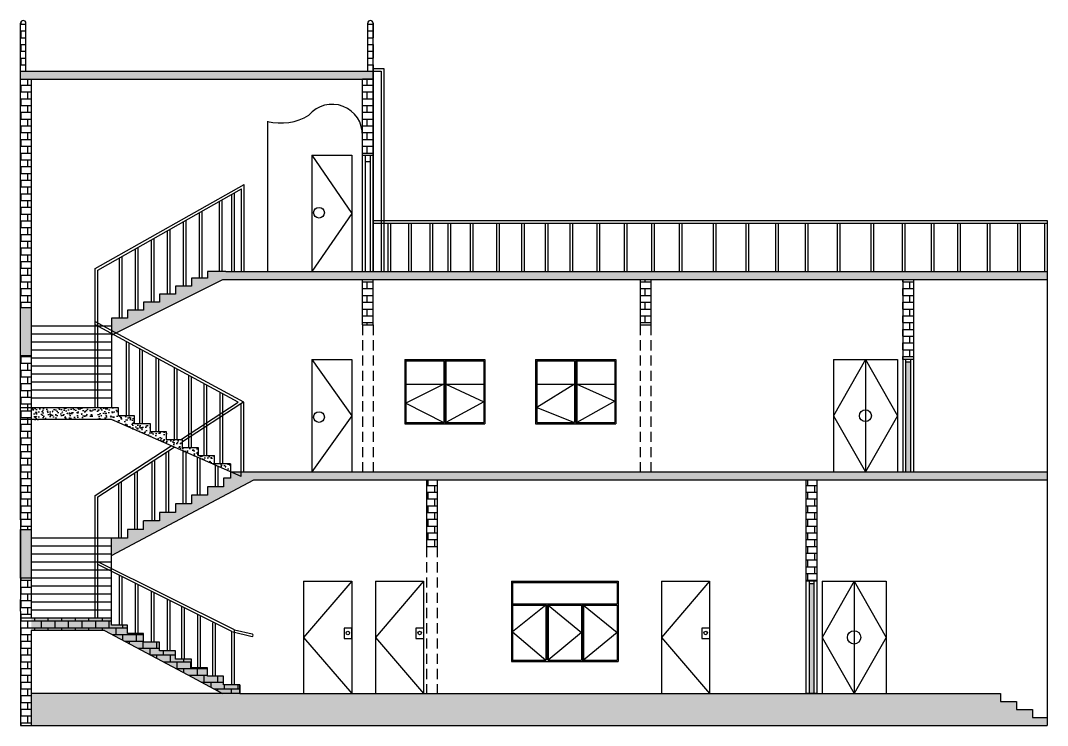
# Model space of a CAD drawing. Header units: millimetres. Extents: x -938220 to 926261, y -44187 to 232552.
# Drawn here: x -684086 to -664858, y 18618 to 31818 of the extents above; entities that cross this region are included whole.
import ezdxf

# ---------------------------------------------------------------- set-up
doc = ezdxf.new("R2010")
doc.units = ezdxf.units.MM
doc.linetypes.add('HIDDEN', pattern=[9.525, 6.35, -3.175])
for name, color, linetype in [('ARCH', 235, 'Continuous'), ('DOORS', 30, 'Continuous'), ('R1', 220, 'Continuous'), ('STEPS', 11, 'Continuous')]:
    doc.layers.add(name, color=color, linetype=linetype)
doc.layers.add('walls', color=7, linetype='Continuous', true_color=0xf8ce8b)
doc.layers.add('WINDOWS', color=7, linetype='Continuous', true_color=0xd4e480)
pattern_1 = [(50, (-90096.22, 39497.56), (182.18467, -15.939086), [19.05, -209.55]), (355, (-90096.22, 39497.56), (-35.24342, 191.056845), [15.24, -167.640584]), (100.451445, (-90081.04, 39496.23), (146.941247, 175.11775), [16.19001, -178.090245]), (46.1842, (-90096.22, 39548.36), (271.07904, -42.04233), [28.575, -314.325]), (96.63556, (-90073.63, 39544.85), (237.40413, 247.42612), [24.28502, -267.13561]), (351.18415, (-90096.22, 39548.36), (237.40413, 247.42612), [22.85997, -251.45973]), (21, (-90070.82, 39535.66), (151.61439, -102.2652), [19.05, -209.55]), (326, (-90070.82, 39535.66), (61.80203, 184.187966), [15.24, -167.64]), (71.451445, (-90058.19, 39527.13), (213.41642, 81.92277), [16.19001, -178.08994]), (37.5, (-90096.22, 39497.556), (3.088603, 84.555039), [0, -165.608, 0, -170.18, 0, -168.275]), (7.5, (-90096.22, 39497.56), (66.819663, 100.180575), [0, -97.028, 0, -161.798, 0, -64.135]), (327.5, (-90152.86, 39497.556), (135.590595, -5.728744), [0, -63.5, 0, -198.12, 0, -262.89]), (317.5, (-90178.26, 39497.56), (148.129181, 25.42649), [0, -82.55, 0, -131.572, 0, -186.69])]
pattern_2 = [(0, (-90096.22, 39497.56), (0, 127), []), (90, (-90096.22, 39497.56), (-254, 2e-14), [127, -127]), (90, (-89969.22, 39497.56), (-254, 2e-14), [-127, 127])]
pattern_3 = [(50, (-90096.22, 39497.556), (36.4369338, -3.1878171), [3.81, -41.91]), (355, (-90096.22, 39497.556), (-7.0486843, 38.211369), [3.048, -33.5281168]), (100.451445, (-90093.184, 39497.29), (29.3882494, 35.0235504), [3.2380018, -35.618049]), (46.1842, (-90096.22, 39507.716), (54.2158082, -8.4084656), [5.715, -62.865]), (96.635558, (-90091.7, 39507.015), (47.480827, 49.485225), [4.8570046, -53.4271216]), (351.184151, (-90096.22, 39507.716), (47.480827, 49.485225), [4.5719934, -50.2919464]), (21, (-90091.14, 39505.176), (30.3228783, -20.4530396), [3.81, -41.91]), (326, (-90091.14, 39505.176), (12.3604057, 36.8375932), [3.048, -33.528]), (71.451445, (-90088.613, 39503.47), (42.6832839, 16.3845538), [3.2380018, -35.6179875]), (37.5, (-90096.22, 39497.556), (0.61772065, 16.91100777), [0, -33.1216, 0, -34.036, 0, -33.655]), (7.5, (-90096.22, 39497.556), (13.3639325, 20.03611496), [0, -19.4056, 0, -32.3596, 0, -12.827]), (327.5, (-90107.548, 39497.556), (27.11811903, -1.1457488), [0, -12.7, 0, -39.624, 0, -52.578]), (317.5, (-90112.628, 39497.556), (29.6258363, 5.0852982), [0, -16.51, 0, -26.3144, 0, -37.338])]

msp = doc.modelspace()

# ---------------------------------------------------------------- hatches: boundary and pattern name
at = {"ltscale": 5, "true_color": 0x4554a5}
h = msp.add_hatch(dxfattribs=at)
h.set_pattern_fill('AR-CONC', color=175)
h.set_pattern_definition(pattern_1)
h.paths.add_polyline_path([(-664866.6, 23368.3), (-680152.9, 23368.3), (-680152.9, 23248.3), (-680283, 23248.3), (-680283, 23088.3), (-680583, 23088.3), (-680583, 22928.3), (-680883, 22928.3), (-680883, 22768.3), (-681183, 22768.3), (-681183, 22608.3), (-681483, 22608.3), (-681483, 22448.3), (-681783, 22448.3), (-681783, 22288.3), (-682083, 22288.3), (-682083, 22128.3), (-682383, 22128.3), (-682383, 21798.3), (-679720.5, 23218.3), (-664866.6, 23218.3)])
h.paths.add_polyline_path([(-664866.6, 27118.3), (-679946.2, 27118.3), (-680244.3, 27118.3), (-680283, 27118.3), (-680583, 27118.3), (-680583, 26994.2), (-680883, 26994.2), (-680883, 26844.2), (-681183, 26844.2), (-681183, 26694.2), (-681483, 26694.2), (-681483, 26544.2), (-681783, 26544.2), (-681783, 26394.2), (-682083, 26394.2), (-682083, 26244.2), (-682383, 26244.2), (-682383, 26094.2), (-682383, 25926.5), (-680299.4, 26968.3), (-664866.6, 26968.3)])
h.paths.add_polyline_path([(-680301.8, 19218.3), (-679983, 19218.3), (-679983, 19378.3), (-680283, 19378.3), (-680283, 19538.3), (-680583, 19538.3), (-680583, 19698.3), (-680883, 19698.3), (-680883, 19858.3), (-681183, 19858.3), (-681183, 20018.3), (-681483, 20018.3), (-681483, 20178.3), (-681783, 20178.3), (-681783, 20338.3), (-682083, 20338.3), (-682083, 20498.3), (-682383, 20498.3), (-682383, 20628.3), (-683885.2, 20628.3), (-683885.2, 20399.5), (-682516.5, 20399.5)])
at = {"ltscale": 5}
h = msp.add_hatch(color=256, dxfattribs=at)
h.dxf.hatch_style = 1
h.set_gradient(color1=(0, 0, 255), color2=(255, 255, 0), tint=1)
h.paths.add_polyline_path([(-683885.2, 26447.6), (-684085.2, 26447.6), (-684085.2, 25538.3), (-683885.2, 25538.3)])
at = {"ltscale": 5, "true_color": 0x4554a5}
h = msp.add_hatch(dxfattribs=at)
h.set_pattern_fill('AR-CONC', color=175)
h.set_pattern_definition(pattern_1)
h.paths.add_polyline_path([(-680386.2, 23518.3), (-680436.2, 23518.3), (-680436.2, 23492.5), (-680386.2, 23470.6)])
at = {"ltscale": 5}
h = msp.add_hatch(color=256, dxfattribs=at)
h.dxf.hatch_style = 1
h.set_gradient(color1=(0, 0, 255), color2=(255, 255, 0), tint=1)
h.paths.add_polyline_path([(-683885.7, 22287.6), (-684085.7, 22287.6), (-684085.7, 21378.3), (-683885.7, 21378.3)])
at = {"layer": 'walls', "ltscale": 5}
h = msp.add_hatch(dxfattribs=at)
h.set_pattern_fill('BRICK', color=9, scale=20)
h.set_pattern_definition(pattern_2)
h.paths.add_polyline_path([(-683985.2, 31768.3, 1), (-684085.2, 31768.3), (-684085.2, 30868.3), (-683985.2, 30868.3)])
h = msp.add_hatch(dxfattribs=at)
h.set_pattern_fill('BRICK', color=9, scale=20)
h.set_pattern_definition(pattern_2)
h.paths.add_polyline_path([(-677485.2, 31768.3, 1), (-677585.2, 31768.3), (-677585.2, 30868.3), (-677485.2, 30868.3)])
at = {"layer": 'walls', "linetype": 'HIDDEN', "ltscale": 5, "true_color": 0x4554a5}
h = msp.add_hatch(dxfattribs=at)
h.set_pattern_fill('AR-CONC', color=175)
h.set_pattern_definition([(50, (-90097.33, 39496.95), (182.18467, -15.939086), [19.05, -209.55]), (355, (-90097.33, 39496.95), (-35.24342, 191.056845), [15.24, -167.640584]), (100.451445, (-90082.15, 39495.62), (146.941247, 175.11775), [16.19001, -178.090245]), (46.1842, (-90097.33, 39547.75), (271.07904, -42.04233), [28.575, -314.325]), (96.63556, (-90074.74, 39544.24), (237.40413, 247.42612), [24.28502, -267.13561]), (351.18415, (-90097.33, 39547.75), (237.40413, 247.42612), [22.85997, -251.45973]), (21, (-90071.93, 39535.05), (151.61439, -102.2652), [19.05, -209.55]), (326, (-90071.93, 39535.05), (61.80203, 184.187966), [15.24, -167.64]), (71.451445, (-90059.3, 39526.52), (213.41642, 81.92277), [16.19001, -178.08994]), (37.5, (-90097.33, 39496.95), (3.088603, 84.555039), [0, -165.608, 0, -170.18, 0, -168.275]), (7.5, (-90097.33, 39496.95), (66.819663, 100.180575), [0, -97.028, 0, -161.798, 0, -64.135]), (327.5, (-90153.974, 39496.95), (135.590595, -5.728744), [0, -63.5, 0, -198.12, 0, -262.89]), (317.5, (-90179.37, 39496.95), (148.129181, 25.42649), [0, -82.55, 0, -131.572, 0, -186.69])])
h.paths.add_polyline_path([(-677486.3, 30867.7), (-684086.3, 30867.7), (-684086.3, 30717.7), (-677486.3, 30717.7)])
at = {"layer": 'walls', "ltscale": 5}
h = msp.add_hatch(dxfattribs=at)
h.set_pattern_fill('BRICK', color=9, scale=20)
h.set_pattern_definition(pattern_2)
h.paths.add_polyline_path([(-683885.2, 30718.3), (-684085.2, 30718.3), (-684085.2, 27118.3), (-684085.2, 26447.6), (-683885.2, 26447.6)])
h.paths.add_polyline_path([(-683885.2, 25538.3), (-684085.2, 25538.3), (-684085.2, 24568.3), (-683885.2, 24568.3)])
h.paths.add_polyline_path([(-683885.2, 24568.3), (-684085.2, 24568.3), (-684085.2, 24347.6), (-683885.2, 24347.6)])
h = msp.add_hatch(dxfattribs=at)
h.set_pattern_fill('BRICK', color=9, scale=20)
h.set_pattern_definition(pattern_2)
h.paths.add_polyline_path([(-667366.6, 26968.3), (-667566.6, 26968.3), (-667566.6, 25468.3), (-667366.6, 25468.3)])
h.paths.add_polyline_path([(-677485.2, 30718.3), (-677685.2, 30718.3), (-677685.2, 29703.4, -0.0187658), (-677685.2, 29660.8), (-677685.2, 29294.4), (-677485.2, 29294.4)])
at = {"layer": 'walls', "ltscale": 5, "true_color": 0xcecce6}
h = msp.add_hatch(dxfattribs=at)
h.set_pattern_fill('BRICK', color=254, scale=20)
h.set_pattern_definition(pattern_2)
h.paths.add_polyline_path([(-677485.2, 26968.3), (-677685.2, 26968.3), (-677685.2, 26118.3), (-677485.2, 26118.3)])
h = msp.add_hatch(dxfattribs=at)
h.set_pattern_fill('BRICK', color=254, scale=20)
h.set_pattern_definition(pattern_2)
h.paths.add_polyline_path([(-672285.2, 26968.3), (-672485.2, 26968.3), (-672485.2, 26118.3), (-672285.2, 26118.3)])
at = {"layer": 'walls', "linetype": 'HIDDEN', "ltscale": 5, "true_color": 0x4554a5}
h = msp.add_hatch(dxfattribs=at)
h.set_pattern_fill('AR-CONC', color=175)
h.set_pattern_definition(pattern_1)
h.paths.add_polyline_path([(-667566.6, 26968.3), (-667366.6, 26968.3), (-667366.6, 26968.3), (-667566.6, 26968.3)])
at = {"layer": 'walls', "ltscale": 5, "true_color": 0xf26722}
h = msp.add_hatch(dxfattribs=at)
h.set_pattern_fill('AR-CONC', color=30, scale=0.2)
h.set_pattern_definition(pattern_3)
h.paths.add_polyline_path([(-667423.8, 25426.7), (-667515, 25426.7), (-667515, 23368.3), (-667423.8, 23368.3)])
at = {"layer": 'walls', "linetype": 'HIDDEN', "ltscale": 5, "true_color": 0x4554a5}
h = msp.add_hatch(dxfattribs=at)
h.set_pattern_fill('AR-CONC', color=175)
h.set_pattern_definition(pattern_1)
h.paths.add_polyline_path([(-680752.9, 23818.3), (-680988.2, 23818.3), (-680988.2, 23734.5), (-680723.8, 23618.6), (-680723.8, 23668.3), (-680752.9, 23668.3)])
h.paths.add_polyline_path([(-680988.2, 23818.3), (-681038.2, 23818.3), (-681038.2, 23756.5), (-680988.2, 23734.5)])
h.paths.add_polyline_path([(-681038.2, 23818.3), (-681052.9, 23818.3), (-681052.9, 23933.2), (-681208.9, 23831.3), (-681038.2, 23756.5)])
h.paths.add_polyline_path([(-680452.9, 23668.3), (-680723.8, 23668.3), (-680723.8, 23618.6), (-680436.2, 23492.5), (-680436.2, 23518.3), (-680452.9, 23518.3)])
h.paths.add_polyline_path([(-680386.2, 23518.3), (-680436.2, 23518.3), (-680436.2, 23492.5), (-680386.2, 23470.6)])
h.paths.add_polyline_path([(-680152.9, 23518.3), (-680386.2, 23518.3), (-680386.2, 23470.6), (-680152.9, 23368.3)])
h.paths.add_polyline_path([(-683885.2, 24568.3), (-683885.2, 24347.6), (-682386.2, 24347.6), (-681208.9, 23831.3), (-681052.9, 23933.2), (-681052.9, 23968.3), (-681352.9, 23968.3), (-681352.9, 24118.3), (-681652.9, 24118.3), (-681652.9, 24268.3), (-681952.9, 24268.3), (-681952.9, 24418.3), (-682252.9, 24418.3), (-682252.9, 24568.3)])
at = {"layer": 'walls', "ltscale": 5}
h = msp.add_hatch(dxfattribs=at)
h.set_pattern_fill('BRICK', color=9, scale=20)
h.set_pattern_definition(pattern_2)
h.paths.add_polyline_path([(-683885.2, 24347.6), (-684085.2, 24347.6), (-684085.2, 22468.3), (-684085.2, 22287.6), (-683885.2, 22287.6)])
at = {"layer": 'walls', "ltscale": 5, "true_color": 0xcecce6}
h = msp.add_hatch(dxfattribs=at)
h.set_pattern_fill('BRICK', color=254, scale=20)
h.set_pattern_definition(pattern_2)
h.paths.add_polyline_path([(-676285.2, 23218.3), (-676485.2, 23218.3), (-676485.2, 22247.6), (-676285.2, 22247.6)])
h = msp.add_hatch(dxfattribs=at)
h.set_pattern_fill('BRICK', color=254, scale=20)
h.set_pattern_definition(pattern_2)
h.paths.add_polyline_path([(-676285.2, 22247.6), (-676285.2, 23218.3), (-676485.2, 23218.3), (-676485.2, 21968.3), (-676285.2, 21968.3)])
h = msp.add_hatch(dxfattribs=at)
h.set_pattern_fill('BRICK', color=254, scale=20)
h.set_pattern_definition(pattern_2)
h.paths.add_polyline_path([(-669179.5, 23218.3), (-669379.5, 23218.3), (-669379.5, 21318.3), (-669179.5, 21318.3)])
at = {"layer": 'walls', "ltscale": 5}
h = msp.add_hatch(dxfattribs=at)
h.set_pattern_fill('BRICK', color=9, scale=20)
h.set_pattern_definition(pattern_2)
h.paths.add_polyline_path([(-683885.2, 21378.3), (-684085.2, 21378.3), (-684085.2, 20978.5), (-684085.2, 20760.6), (-684085.2, 20628.3), (-683885.2, 20628.3)])
at = {"layer": 'walls', "ltscale": 5, "true_color": 0xf26722}
h = msp.add_hatch(dxfattribs=at)
h.set_pattern_fill('AR-CONC', color=30, scale=0.2)
h.set_pattern_definition(pattern_3)
h.paths.add_polyline_path([(-669231.9, 21276.7), (-669323, 21276.7), (-669323, 19218.3), (-669231.9, 19218.3)])
at = {"layer": 'walls', "ltscale": 5}
h = msp.add_hatch(dxfattribs=at)
h.set_pattern_fill('BRICK', color=9, scale=20)
h.set_pattern_definition(pattern_2)
h.paths.add_polyline_path([(-683885.2, 20399.5), (-682516.5, 20399.5), (-680953.6, 19565.9), (-680301.8, 19218.3), (-679983, 19218.3), (-679983, 19378.3), (-680283, 19378.3), (-680283, 19538.3), (-680583, 19538.3), (-680583, 19698.3), (-680883, 19698.3), (-680883, 19858.3), (-681183, 19858.3), (-681183, 20018.3), (-681483, 20018.3), (-681483, 20178.3), (-681783, 20178.3), (-681783, 20338.3), (-682083, 20338.3), (-682083, 20498.3), (-682383, 20498.3), (-682383, 20628.3), (-684085.2, 20628.3), (-684085.2, 18618.3), (-683885.2, 18618.3)])
at = {"layer": 'walls', "ltscale": 5, "true_color": 0xcecce6}
h = msp.add_hatch(dxfattribs=at)
h.set_pattern_fill('BRSTONE', color=254, scale=20)
h.set_pattern_definition([(0, (-90096.22, 39497.56), (0, 167.64), []), (90, (-89639.02, 39497.56), (-254, 167.64), [167.64, -167.64]), (90, (-89689.82, 39497.56), (-254, 167.64), [167.64, -167.64]), (0, (-89639.02, 39525.5), (254, 167.64), [-457.2, 50.8]), (0, (-89639.02, 39553.44), (254, 167.64), [-457.2, 50.8]), (0, (-89639.02, 39581.38), (254, 167.64), [-457.2, 50.8]), (0, (-89639.02, 39609.32), (254, 167.64), [-457.2, 50.8]), (0, (-89639.02, 39637.26), (254, 167.64), [-457.2, 50.8])])
h.paths.add_polyline_path([(-664866.6, 18618.3), (-664866.6, 18768.3), (-665138.2, 18768.3), (-665138.2, 18918.3), (-665438.2, 18918.3), (-665438.2, 19068.3), (-665738.2, 19068.3), (-665738.2, 19218.3), (-668348.8, 19218.3), (-679983, 19218.3), (-683885.2, 19218.3), (-683885.2, 18618.3)])

# ---------------------------------------------------------------- linework, layer by layer
at = {"color": 254, "ltscale": 5, "true_color": 0xfeeab9}
for p, q in [((-684085.2, 30868.3), (-684085.2, 31768.3)), ((-683985.2, 30868.3), (-683985.2, 31768.3)), ((-677585.2, 30868.3), (-677585.2, 31768.3)), ((-677485.2, 30868.3), (-677485.2, 31768.3)), ((-684085.2, 27118.3), (-684085.2, 30868.3)), ((-684085.2, 30868.3), (-677485.2, 30868.3)), ((-677485.2, 27118.3), (-677485.2, 30868.3)), ((-684085.2, 30718.3), (-677485.2, 30718.3)), ((-683885.2, 30718.3), (-683885.2, 20628.3)), ((-677685.2, 27118.3), (-677685.2, 30718.3)), ((-684085.2, 22468.3), (-684085.2, 27118.3)), ((-679946.2, 27118.3), (-664866.6, 27118.3)), ((-682383, 25926.5), (-680299.4, 26968.3)), ((-680299.4, 26968.3), (-664866.6, 26968.3)), ((-677685.2, 26368.1), (-677685.2, 26968.3)), ((-677685.2, 26118.3), (-677685.2, 26968.3)), ((-677485.2, 26118.3), (-677485.2, 26968.3)), ((-672485.2, 26968.3), (-672485.2, 26118.3)), ((-672285.2, 26968.3), (-672285.2, 26118.3)), ((-667566.6, 26968.3), (-667566.6, 23368.3)), ((-667566.6, 26968.3), (-667366.6, 26968.3)), ((-667366.6, 26968.3), (-667366.6, 23368.3)), ((-677685.2, 26118.3), (-677485.2, 26118.3)), ((-672485.2, 26118.3), (-672285.2, 26118.3)), ((-684085.2, 23368.3), (-684085.2, 20978.5)), ((-680152.9, 23368.3), (-664866.6, 23368.3)), ((-679720.5, 23218.3), (-664866.6, 23218.3)), ((-669379.5, 23218.3), (-669379.5, 19218.3)), ((-669179.5, 23218.3), (-669179.5, 19218.3)), ((-684085.2, 20760.6), (-684085.2, 18618.3)), ((-683885.2, 20399.5), (-683885.2, 18618.3)), ((-679983, 19218.3), (-667879.5, 19218.3)), ((-668348.8, 19218.3), (-665738.2, 19218.3)), ((-684085.2, 18618.3), (-664866.6, 18618.3))]:
    msp.add_line(p, q, dxfattribs=at)
at = {"ltscale": 5}
for p, q in [((-677485.2, 30718.3), (-677685.2, 30718.3)), ((-677632.4, 29294.4), (-677632.4, 27118.3)), ((-677541.3, 29294.4), (-677541.3, 27118.3)), ((-677632.4, 29176.7), (-677541.3, 29176.7)), ((-676814.7, 27118.3), (-676814.7, 28018.3)), ((-680283, 27118.3), (-680583, 27118.3)), ((-680239.7, 27118.3), (-680283, 27118.3)), ((-680244.3, 27118.3), (-679946.2, 27118.3)), ((-684085.2, 25538.3), (-684085.2, 26447.6)), ((-684085.2, 26447.6), (-683885.2, 26447.6)), ((-683885.2, 26447.6), (-683885.2, 25538.3)), ((-682636.2, 24568.3), (-682636.2, 26094.2)), ((-683885.2, 25538.3), (-684085.2, 25538.3)), ((-667366.6, 25468.3), (-667566.6, 25468.3)), ((-667515, 25468.3), (-667515, 23368.3)), ((-667515, 25426.7), (-667423.8, 25426.7)), ((-667423.8, 25468.3), (-667423.8, 23368.3)), ((-682252.9, 24568.3), (-682552.9, 24568.3)), ((-682386.2, 24347.6), (-684085.2, 24347.6)), ((-679956.2, 23282), (-682386.2, 24347.6)), ((-679956.2, 23368.3), (-679956.2, 23518.3)), ((-680152.9, 23368.3), (-664866.6, 23368.3)), ((-682383, 21798.3), (-679720.5, 23218.3)), ((-680517.8, 22793.2), (-680515.1, 22794.5)), ((-684085.7, 21378.3), (-684085.7, 22287.6)), ((-684085.7, 22287.6), (-683885.7, 22287.6)), ((-683885.7, 22287.6), (-683885.7, 21378.3)), ((-682686.2, 21828.3), (-682686.2, 21978.3)), ((-682636.2, 21828.3), (-682636.2, 21978.3)), ((-669179.5, 21318.3), (-669379.5, 21318.3)), ((-669323, 21318.3), (-669323, 19218.3)), ((-669323, 21276.7), (-669231.9, 21276.7)), ((-669231.9, 21318.3), (-669231.9, 19218.3)), ((-683885.7, 20628.3), (-684085.7, 20628.3)), ((-682516.5, 20399.5), (-683885.2, 20399.5)), ((-682516.5, 20399.5), (-680953.6, 19565.9)), ((-681783, 20178.3), (-681783, 20338.3)), ((-680953.6, 19565.9), (-680301.8, 19218.3)), ((-679983, 19378.3), (-679983, 19218.3)), ((-679983, 19218.3), (-683885.2, 19218.3)), ((-669179.5, 19218.3), (-669379.5, 19218.3))]:
    msp.add_line(p, q, dxfattribs=at)
for centre in [(-684035.2, 31768.3), (-677535.2, 31768.3)]:
    msp.add_arc(centre, 50, 0, 180, dxfattribs=at)
at = {"layer": 'ARCH', "linetype": 'HIDDEN', "ltscale": 30}
for p, q in [((-677685.2, 26118.3), (-677685.2, 23368.3)), ((-677485.2, 26118.3), (-677485.2, 23368.3)), ((-672485.2, 26118.3), (-672485.2, 23368.3)), ((-672285.2, 26118.3), (-672285.2, 23368.3)), ((-676485.2, 22247.6), (-676485.2, 19218.3)), ((-676285.2, 22247.6), (-676285.2, 19218.3))]:
    msp.add_line(p, q, dxfattribs=at)
at = {"layer": 'ARCH', "color": 254, "ltscale": 5, "true_color": 0xfeeab9}
for p, q in [((-676485.2, 23218.3), (-676485.2, 22247.6)), ((-676485.2, 23218.3), (-676485.2, 21968.3)), ((-676285.2, 23218.3), (-676285.2, 21918.3)), ((-676485.2, 21968.3), (-676285.2, 21968.3))]:
    msp.add_line(p, q, dxfattribs=at)
at = {"layer": 'ARCH', "ltscale": 5}
for centre, radius, start, end in [((-678252.5, 29682.1), 567.7, 357.84984, 139.88655), ((-679213.1, 30908.7), 1009.1, 255.71294, 301.44616)]:
    msp.add_arc(centre, radius, start, end, dxfattribs=at)
at = {"layer": 'DOORS', "ltscale": 5}
for p, q in [((-678635.2, 29294.4), (-677885.2, 29294.4)), ((-678635.2, 29294.4), (-678635.2, 27118.3)), ((-678635.2, 29294.4), (-677885.2, 28206.3)), ((-677885.2, 29294.4), (-677885.2, 27118.3)), ((-677885.2, 28206.3), (-678635.2, 27118.3)), ((-678635.2, 25468.3), (-678635.2, 23368.3)), ((-678635.2, 25468.3), (-677885.2, 25468.3)), ((-678635.2, 25468.3), (-677885.2, 24418.3)), ((-677885.2, 25468.3), (-677885.2, 23368.3)), ((-668866.6, 25468.3), (-668866.6, 23368.3)), ((-668866.6, 25468.3), (-667666.6, 25468.3)), ((-668266.6, 25468.3), (-668866.6, 24418.3)), ((-668266.6, 25468.3), (-668266.6, 23368.3)), ((-668266.6, 25468.3), (-667666.6, 24418.3)), ((-667666.6, 25468.3), (-667666.6, 23368.3)), ((-677885.2, 24418.3), (-678635.2, 23368.3)), ((-668866.6, 24418.3), (-668266.6, 23368.3)), ((-667666.6, 24418.3), (-668266.6, 23368.3)), ((-678785.2, 21318.3), (-678785.2, 19218.3)), ((-678785.2, 21318.3), (-677885.2, 21318.3)), ((-677885.2, 21318.3), (-678785.2, 20268.3)), ((-677885.2, 21318.3), (-677885.2, 19218.3)), ((-677442, 21318.3), (-677442, 19218.3)), ((-677442, 21318.3), (-676542, 21318.3)), ((-676542, 21318.3), (-677442, 20268.3)), ((-676542, 21318.3), (-676542, 19218.3)), ((-672085.2, 21318.3), (-672085.2, 19218.3)), ((-672085.2, 21318.3), (-671185.2, 21318.3)), ((-671185.2, 21318.3), (-672085.2, 20268.3)), ((-671185.2, 21318.3), (-671185.2, 19218.3)), ((-669079.5, 21318.3), (-669079.5, 19218.3)), ((-669079.5, 21318.3), (-667879.5, 21318.3)), ((-668479.5, 21318.3), (-669079.5, 20268.3)), ((-668479.5, 21318.3), (-668479.5, 19218.3)), ((-668479.5, 21318.3), (-667879.5, 20268.3)), ((-667879.5, 21318.3), (-667879.5, 19218.3)), ((-677885.2, 20439.3), (-678027.7, 20439.3)), ((-678027.7, 20439.3), (-678027.7, 20249.6)), ((-677885.2, 20249.6), (-677885.2, 20439.3)), ((-676542, 20439.3), (-676684.5, 20439.3)), ((-676684.5, 20439.3), (-676684.5, 20249.6)), ((-671185.2, 20439.3), (-671327.7, 20439.3)), ((-671327.7, 20439.3), (-671327.7, 20249.6)), ((-678785.2, 20268.3), (-677885.2, 19218.3)), ((-678027.7, 20249.6), (-677885.2, 20249.6)), ((-677442, 20268.3), (-676542, 19218.3)), ((-676684.5, 20249.6), (-676542, 20249.6)), ((-672085.2, 20268.3), (-671185.2, 19218.3)), ((-671327.7, 20249.6), (-671185.2, 20249.6)), ((-669079.5, 20268.3), (-668479.5, 19218.3)), ((-667879.5, 20268.3), (-668479.5, 19218.3))]:
    msp.add_line(p, q, dxfattribs=at)
for centre, radius in [((-678497.7, 28219.8), 100.3), ((-678497.7, 24393.6), 100.3), ((-668266.6, 24418.3), 110.6), ((-677957.6, 20350.7), 33.4), ((-676614.4, 20350.7), 33.4), ((-671257.6, 20350.7), 33.4), ((-668479.5, 20268.3), 124.8)]:
    msp.add_circle(centre, radius, dxfattribs=at)
at = {"layer": 'R1', "ltscale": 5}
for p, q in [((-682686.2, 27175.6), (-679896.2, 28749.5)), ((-682636.2, 27146.4), (-679946.2, 28663.9)), ((-679946.2, 27118.3), (-679946.2, 28663.9)), ((-679896.2, 27118.3), (-679896.2, 28749.5)), ((-680309.9, 27118.3), (-680309.9, 28458.7)), ((-680132.9, 27118.3), (-680132.9, 28558.5)), ((-680082.9, 27118.3), (-680082.9, 28586.7)), ((-680359.9, 27118.3), (-680359.9, 28430.5)), ((-680983, 26844.2), (-680983, 28079)), ((-680733, 26994.2), (-680733, 28220)), ((-680683, 26994.2), (-680683, 28248.2)), ((-681333, 26694.2), (-681333, 27881.6)), ((-681283, 26694.2), (-681283, 27909.8)), ((-681033, 26844.2), (-681033, 28050.8)), ((-664858.3, 28068.3), (-677485.2, 28068.3)), ((-664858.3, 28018.3), (-677485.2, 28018.3)), ((-677203.2, 27118.3), (-677203.2, 28018.3)), ((-677153.2, 27118.3), (-677153.2, 28018.3)), ((-676764.7, 27118.3), (-676764.7, 28018.3)), ((-676419.6, 27118.3), (-676419.6, 28018.3)), ((-676369.6, 27118.3), (-676369.6, 28018.3)), ((-676077.2, 27118.3), (-676077.2, 28018.3)), ((-676027.2, 27118.3), (-676027.2, 28018.3)), ((-675662.3, 27118.3), (-675662.3, 28018.3)), ((-675612.3, 27118.3), (-675612.3, 28018.3)), ((-675168.4, 27118.3), (-675168.4, 28018.3)), ((-675118.4, 27118.3), (-675118.4, 28018.3)), ((-674699.4, 27118.3), (-674699.4, 28018.3)), ((-674649.4, 27118.3), (-674649.4, 28018.3)), ((-674258.3, 27118.3), (-674258.3, 28018.3)), ((-674208.3, 27118.3), (-674208.3, 28018.3)), ((-673797.3, 27118.3), (-673797.3, 28018.3)), ((-673747.3, 27118.3), (-673747.3, 28018.3)), ((-673290.3, 27118.3), (-673290.3, 28018.3)), ((-673240.3, 27118.3), (-673240.3, 28018.3)), ((-672776.7, 27118.3), (-672776.7, 28018.3)), ((-672726.7, 27118.3), (-672726.7, 28018.3)), ((-672268.3, 27118.3), (-672268.3, 28018.3)), ((-672218.3, 27118.3), (-672218.3, 28018.3)), ((-671748.1, 27118.3), (-671748.1, 28018.3)), ((-671698.1, 27118.3), (-671698.1, 28018.3)), ((-671109.3, 27118.3), (-671109.3, 28018.3)), ((-671059.3, 27118.3), (-671059.3, 28018.3)), ((-670496.9, 27118.3), (-670496.9, 28018.3)), ((-670446.9, 27118.3), (-670446.9, 28018.3)), ((-669942.1, 27118.3), (-669942.1, 28018.3)), ((-669892.1, 27118.3), (-669892.1, 28018.3)), ((-669388.9, 27118.3), (-669388.9, 28018.3)), ((-669338.9, 27118.3), (-669338.9, 28018.3)), ((-668789.7, 27118.3), (-668789.7, 28018.3)), ((-668739.7, 27118.3), (-668739.7, 28018.3)), ((-668157.6, 27118.3), (-668157.6, 28018.3)), ((-668107.6, 27118.3), (-668107.6, 28018.3)), ((-667570.2, 27118.3), (-667570.2, 28018.3)), ((-667520.2, 27118.3), (-667520.2, 28018.3)), ((-667030.2, 27118.3), (-667030.2, 28018.3)), ((-666980.2, 27118.3), (-666980.2, 28018.3)), ((-666536.3, 27118.3), (-666536.3, 28018.3)), ((-666486.3, 27118.3), (-666486.3, 28018.3)), ((-665983.2, 27118.3), (-665983.2, 28018.3)), ((-665933.2, 27118.3), (-665933.2, 28018.3)), ((-665410.3, 27118.3), (-665410.3, 28018.3)), ((-665360.3, 27118.3), (-665360.3, 28018.3)), ((-664908.3, 27118.3), (-664908.3, 28018.3)), ((-664858.3, 27118.3), (-664858.3, 28068.3)), ((-681633, 26544.2), (-681633, 27712.3)), ((-681583, 26544.2), (-681583, 27740.5)), ((-681933, 26394.2), (-681933, 27543.1)), ((-681883, 26394.2), (-681883, 27571.3)), ((-682233, 26244.2), (-682233, 27373.9)), ((-682183, 26244.2), (-682183, 27402.1)), ((-682686.2, 26094.2), (-682686.2, 27175.6)), ((-682636.2, 26094.2), (-682636.2, 27146.4)), ((-679906.2, 24673), (-682695.5, 26183.5)), ((-680010.8, 24672.8), (-682695.5, 26126.7)), ((-682686.2, 24568.3), (-682686.2, 26094.2)), ((-682636.2, 24568.3), (-682636.2, 26094.2)), ((-682383, 26094.2), (-682383, 24568.3)), ((-682101.2, 24418.3), (-682101.2, 25804.8)), ((-682051.2, 24418.3), (-682051.2, 25777.8)), ((-681850.1, 24268.3), (-681850.1, 25668.9)), ((-681800.1, 24268.3), (-681800.1, 25641.8)), ((-681549, 24118.3), (-681549, 25505.8)), ((-681499, 24118.3), (-681499, 25478.7)), ((-681200.8, 23977.4), (-681200.8, 25317.2)), ((-681150.8, 23977.4), (-681150.8, 25290.2)), ((-680934.6, 23818.3), (-680934.6, 25173.1)), ((-680884.6, 23818.3), (-680884.6, 25146)), ((-680646.7, 23668.3), (-680646.7, 25017.2)), ((-680596.7, 23668.3), (-680596.7, 24990.1)), ((-680346.7, 23518.3), (-680346.7, 24854.7)), ((-680296.7, 23518.3), (-680296.7, 24827.6)), ((-681090.6, 23968.3), (-680010.8, 24672.8)), ((-681052.9, 23933.2), (-679960.8, 24645.7)), ((-679960.8, 24645.7), (-679913.2, 24676.8)), ((-679956.2, 24643.3), (-679960.8, 24645.7)), ((-679956.2, 23282), (-679956.2, 24643.3)), ((-679906.2, 23368.3), (-679906.2, 24673)), ((-682686.2, 22927.2), (-681263.7, 23855.3)), ((-682636.2, 22900.1), (-681208.9, 23831.3)), ((-681356.8, 22608.3), (-681356.8, 23734.9)), ((-681306.8, 22608.3), (-681306.8, 23767.5)), ((-681038.2, 22768.3), (-681038.2, 23762.6)), ((-680988.2, 22768.3), (-680988.2, 23734.5)), ((-681621.1, 22448.3), (-681621.1, 23562.4)), ((-681571.1, 22448.3), (-681571.1, 23595)), ((-680773.8, 22928.3), (-680773.8, 23640.5)), ((-680723.8, 22928.3), (-680723.8, 23618.6)), ((-680436.2, 23088.3), (-680436.2, 23492.5)), ((-680386.2, 23088.3), (-680386.2, 23470.6)), ((-681946.5, 22288.3), (-681946.5, 23350.1)), ((-681896.5, 22288.3), (-681896.5, 23382.7)), ((-682244.8, 22128.3), (-682244.8, 23155.5)), ((-682194.8, 22128.3), (-682194.8, 23188.1)), ((-682686.2, 21978.3), (-682686.2, 22927.2)), ((-682636.2, 21978.3), (-682636.2, 22900.1)), ((-682686.2, 20628.3), (-682686.2, 21828.3)), ((-682636.2, 20628.3), (-682636.2, 21828.3)), ((-680083, 20407.9), (-682636.2, 21685.2)), ((-680133, 20377), (-682636.2, 21629.3)), ((-682233, 20498.3), (-682233, 21427.6)), ((-682183, 20498.3), (-682183, 21402.6)), ((-681933, 20338.3), (-681933, 21277.5)), ((-681883, 20338.3), (-681883, 21252.5)), ((-681633, 20178.3), (-681633, 21127.4)), ((-681583, 20178.3), (-681583, 21102.4)), ((-681333, 20018.3), (-681333, 20977.4)), ((-681283, 20018.3), (-681283, 20952.3)), ((-681067.8, 19858.3), (-681067.8, 20844.7)), ((-681017.8, 19858.3), (-681017.8, 20819.7)), ((-680768.8, 19698.3), (-680768.8, 20697)), ((-680718.8, 19698.3), (-680718.8, 20670.1)), ((-680483.7, 19538.3), (-680483.7, 20537)), ((-680433.7, 19538.3), (-680433.7, 20527.4)), ((-680083, 19378.3), (-680083, 20407.9)), ((-680083, 20407.9), (-679748.2, 20333.6)), ((-680133, 19378.3), (-680133, 20377)), ((-680133, 20377), (-679748.2, 20284.1))]:
    msp.add_line(p, q, dxfattribs=at)
msp.add_arc((-679756.4, 20309.9), 25.1, 279.18459, 70.81634, dxfattribs=at)
at = {"layer": 'STEPS', "ltscale": 5}
for p, q in [((-680583, 27118.3), (-680583, 26994.2)), ((-680583, 26994.2), (-680883, 26994.2)), ((-680883, 26994.2), (-680883, 26844.2)), ((-680883, 26844.2), (-681183, 26844.2)), ((-681183, 26844.2), (-681183, 26694.2)), ((-681483, 26544.2), (-681783, 26544.2)), ((-681783, 26544.2), (-681783, 26394.2)), ((-681183, 26694.2), (-681483, 26694.2)), ((-681483, 26694.2), (-681483, 26544.2)), ((-681783, 26394.2), (-682083, 26394.2)), ((-682083, 26394.2), (-682083, 26244.2)), ((-682083, 26244.2), (-682383, 26244.2)), ((-682383, 26244.2), (-682383, 26094.2)), ((-682383, 26094.2), (-683883, 26094.2)), ((-682383, 25944.2), (-683883, 25944.2)), ((-682383, 25794.2), (-683883, 25794.2)), ((-682383, 25644.2), (-683883, 25644.2)), ((-682383, 25494.2), (-683883, 25494.2)), ((-682383, 25344.2), (-683883, 25344.2)), ((-682383, 25194.2), (-683883, 25194.2)), ((-682383, 25044.2), (-683883, 25044.2)), ((-682383, 24894.2), (-683883, 24894.2)), ((-682383, 24744.2), (-683883, 24744.2)), ((-682552.9, 24568.3), (-684085.2, 24568.3)), ((-682252.9, 24418.3), (-682252.9, 24568.3)), ((-681952.9, 24418.3), (-682252.9, 24418.3)), ((-681952.9, 24268.3), (-681952.9, 24418.3)), ((-681652.9, 24268.3), (-681952.9, 24268.3)), ((-681652.9, 24118.3), (-681652.9, 24268.3)), ((-681352.9, 24118.3), (-681652.9, 24118.3)), ((-681352.9, 23968.3), (-681352.9, 24118.3)), ((-681052.9, 23968.3), (-681352.9, 23968.3)), ((-681052.9, 23818.3), (-681052.9, 23968.3)), ((-680752.9, 23818.3), (-681052.9, 23818.3)), ((-680752.9, 23668.3), (-680752.9, 23818.3)), ((-680452.9, 23668.3), (-680752.9, 23668.3)), ((-680452.9, 23518.3), (-680452.9, 23668.3)), ((-680152.9, 23518.3), (-680452.9, 23518.3)), ((-680152.9, 23518.3), (-680152.9, 23368.3)), ((-680152.9, 23368.3), (-680152.9, 23248.3)), ((-680283, 23088.3), (-680583, 23088.3)), ((-680583, 23088.3), (-680583, 22928.3)), ((-680152.9, 23248.3), (-680283, 23248.3)), ((-680283, 23248.3), (-680283, 23088.3)), ((-680583, 22928.3), (-680883, 22928.3)), ((-680883, 22928.3), (-680883, 22768.3)), ((-680883, 22768.3), (-681183, 22768.3)), ((-681183, 22768.3), (-681183, 22608.3)), ((-681183, 22608.3), (-681483, 22608.3)), ((-681483, 22608.3), (-681483, 22448.3)), ((-681483, 22448.3), (-681783, 22448.3)), ((-681783, 22288.3), (-681783, 22448.3)), ((-682383, 22128.3), (-683885.2, 22128.3)), ((-682383, 20498.3), (-682383, 22128.3)), ((-682083, 22128.3), (-682383, 22128.3)), ((-681783, 22288.3), (-682083, 22288.3)), ((-682083, 22288.3), (-682083, 22128.3)), ((-682383, 21978.3), (-683885.2, 21978.3)), ((-682383, 21828.3), (-683885.2, 21828.3)), ((-682383, 21678.3), (-683885.2, 21678.3)), ((-682383, 21378.3), (-684085.2, 21378.3)), ((-682383, 21528.3), (-683885.2, 21528.3)), ((-682383, 21378.3), (-683885.2, 21378.3)), ((-682383, 21228.3), (-683885.2, 21228.3)), ((-682383, 21078.3), (-683885.2, 21078.3)), ((-682383, 20928.3), (-683885.2, 20928.3)), ((-682383, 20778.3), (-683885.2, 20778.3)), ((-682383, 20628.3), (-684085.2, 20628.3)), ((-682083, 20498.3), (-682383, 20498.3)), ((-682083, 20338.3), (-682083, 20498.3)), ((-681783, 20338.3), (-682083, 20338.3)), ((-681783, 20178.3), (-681783, 20338.3)), ((-681483, 20178.3), (-681783, 20178.3)), ((-681483, 20018.3), (-681483, 20178.3)), ((-681183, 20018.3), (-681483, 20018.3)), ((-681183, 19858.3), (-681183, 20018.3)), ((-680883, 19858.3), (-681183, 19858.3)), ((-680883, 19698.3), (-680883, 19858.3)), ((-680583, 19698.3), (-680883, 19698.3)), ((-680583, 19538.3), (-680583, 19698.3)), ((-680283, 19538.3), (-680583, 19538.3)), ((-680283, 19378.3), (-680283, 19538.3)), ((-679983, 19378.3), (-680283, 19378.3)), ((-679983, 19218.3), (-679983, 19378.3))]:
    msp.add_line(p, q, dxfattribs=at)
at = {"layer": 'STEPS', "color": 6, "ltscale": 5}
for p, q in [((-665738.2, 19218.3), (-665738.2, 19068.3)), ((-665738.2, 19068.3), (-665438.2, 19068.3)), ((-665438.2, 19068.3), (-665438.2, 18918.3)), ((-665438.2, 18918.3), (-665138.2, 18918.3)), ((-665138.2, 18918.3), (-665138.2, 18768.3)), ((-665138.2, 18768.3), (-664866.6, 18768.3))]:
    msp.add_line(p, q, dxfattribs=at)
at = {"layer": 'walls', "ltscale": 5}
for p, q in [((-677485.2, 31768.3), (-677485.2, 31496.6)), ((-677485.2, 31369.6), (-677485.2, 31115.6)), ((-677485.2, 30988.6), (-677485.2, 27118.3)), ((-677485.2, 30918.3), (-677285.2, 30918.3)), ((-677485.2, 30868.3), (-677335.2, 30868.3)), ((-677335.2, 30868.3), (-677335.2, 27118.3)), ((-677285.2, 30918.3), (-677285.2, 27118.3)), ((-664866.6, 27118.3), (-664866.6, 18618.3)), ((-667566.6, 26968.3), (-667366.6, 26968.3))]:
    msp.add_line(p, q, dxfattribs=at)
at = {"layer": 'walls', "color": 254, "ltscale": 5, "true_color": 0xfeeab9}
for p, q in [((-679462.2, 29930.9), (-679462.2, 27118.3)), ((-684085.2, 20760.6), (-684085.2, 20978.5))]:
    msp.add_line(p, q, dxfattribs=at)
at = {"layer": 'walls', "color": 51, "ltscale": 5, "true_color": 0xf8f6b0}
msp.add_line((-677685.2, 29294.4), (-677485.2, 29294.4), dxfattribs=at)
at = {"layer": 'WINDOWS', "ltscale": 5}
for p, q in [((-676890.1, 25468.3), (-676890.1, 24268.3)), ((-676890.1, 25468.3), (-675390.1, 25468.3)), ((-676870.1, 25448.3), (-676160.1, 25448.3)), ((-676870.1, 25448.3), (-676870.1, 24288.3)), ((-676160.1, 25448.3), (-676160.1, 24288.3)), ((-676140.1, 25468.3), (-676140.1, 24268.3)), ((-676120.1, 25448.3), (-676120.1, 24288.3)), ((-676120.1, 25448.3), (-675410.1, 25448.3)), ((-675410.1, 25448.3), (-675410.1, 24288.3)), ((-675390.1, 25468.3), (-675390.1, 24268.3)), ((-674441.3, 25468.3), (-674441.3, 24268.3)), ((-674441.3, 25468.3), (-672941.3, 25468.3)), ((-674421.3, 25448.3), (-673711.3, 25448.3)), ((-674421.3, 25448.3), (-674421.3, 24288.3)), ((-673711.3, 25448.3), (-673711.3, 24288.3)), ((-673691.3, 25468.3), (-673691.3, 24268.3)), ((-673671.3, 25448.3), (-673671.3, 24288.3)), ((-673671.3, 25448.3), (-672961.3, 25448.3)), ((-672961.3, 25448.3), (-672961.3, 24288.3)), ((-672941.3, 25468.3), (-672941.3, 24268.3)), ((-676870.1, 25010.8), (-675410.1, 25010.8)), ((-676160.1, 25010.8), (-676870.1, 24651)), ((-676120.1, 25010.8), (-675410.1, 24677.5)), ((-674421.3, 25010.8), (-672941.3, 25010.8)), ((-673711.3, 25010.8), (-674421.3, 24571.4)), ((-673671.3, 25010.8), (-672961.3, 24691.1)), ((-676870.1, 24651), (-676160.1, 24288.3)), ((-675410.1, 24677.5), (-676120.1, 24288.3)), ((-672961.3, 24691.1), (-673671.3, 24288.3)), ((-674421.3, 24571.4), (-673711.3, 24288.3)), ((-676890.1, 24268.3), (-675390.1, 24268.3)), ((-676870.1, 24288.3), (-676160.1, 24288.3)), ((-676120.1, 24288.3), (-675410.1, 24288.3)), ((-674441.3, 24268.3), (-672941.3, 24268.3)), ((-674421.3, 24288.3), (-673711.3, 24288.3)), ((-673671.3, 24288.3), (-672961.3, 24288.3)), ((-674896.7, 21318.3), (-674896.7, 19818.3)), ((-674896.7, 21318.3), (-672896.7, 21318.3)), ((-674876.7, 21298.3), (-672916.7, 21298.3)), ((-674876.7, 21298.3), (-674876.7, 20893.8)), ((-672916.7, 21298.3), (-672916.7, 20893.8)), ((-672896.7, 21318.3), (-672896.7, 19818.3)), ((-674876.7, 20893.8), (-672916.7, 20893.8)), ((-674876.7, 20873.8), (-674250, 20873.8)), ((-674250, 20873.8), (-674876.7, 20372.5)), ((-674876.7, 20873.8), (-674876.7, 19838.3)), ((-674250, 20873.8), (-674250, 19838.3)), ((-674230, 20893.8), (-674230, 19838.3)), ((-674210, 20873.8), (-674210, 19838.3)), ((-674210, 20873.8), (-673583.4, 20873.8)), ((-674210, 20873.8), (-673583.4, 20356.1)), ((-673583.4, 20873.8), (-673583.4, 19838.3)), ((-673563.4, 20893.8), (-673563.4, 19818.3)), ((-673543.4, 20873.8), (-673543.4, 19838.3)), ((-673543.4, 20873.8), (-672916.7, 20873.8)), ((-673543.4, 20873.8), (-672916.7, 20356.1)), ((-672916.7, 20873.8), (-672916.7, 19838.3)), ((-674876.7, 20372.5), (-674250, 19838.3)), ((-673583.4, 20356.1), (-674210, 19838.3)), ((-672916.7, 20356.1), (-673543.4, 19838.3)), ((-674896.7, 19818.3), (-672896.7, 19818.3)), ((-674876.7, 19838.3), (-674250, 19838.3)), ((-674210, 19838.3), (-673583.4, 19838.3)), ((-673543.4, 19838.3), (-672916.7, 19838.3))]:
    msp.add_line(p, q, dxfattribs=at)

doc.saveas('drawing.dxf')
